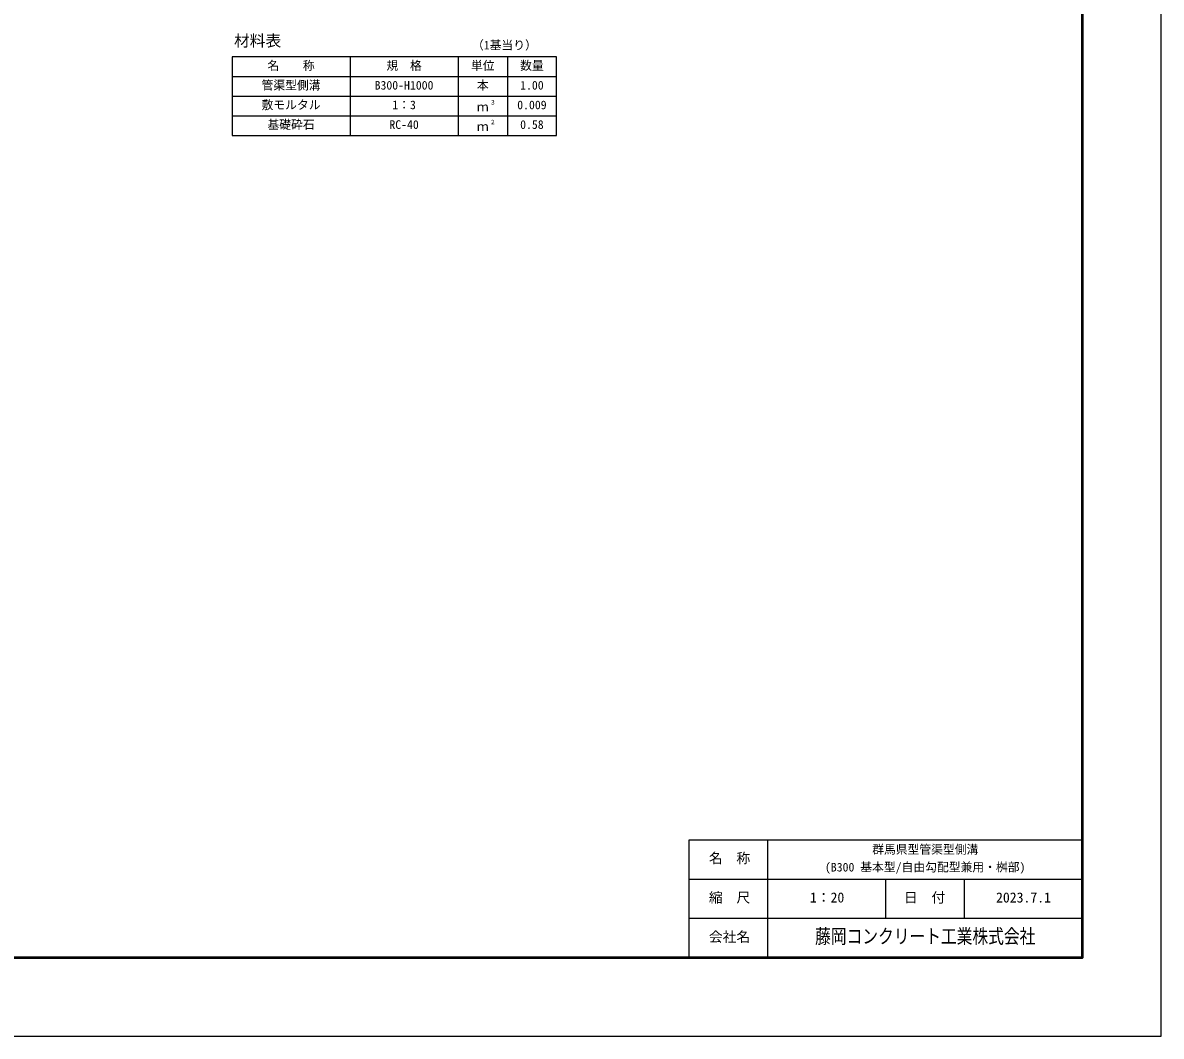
# Model space of a CAD drawing. Units: millimetres, scale not verified. Extents: x -12600 to 12600, y -5940 to 5940.
# Drawn here: x 6811 to 12600, y -5940 to -783 of the extents above; entities that cross this region are included whole.
import ezdxf
from ezdxf.enums import TextEntityAlignment as Align

# ---------------------------------------------------------------- set-up
doc = ezdxf.new("R2010")
doc.units = ezdxf.units.MM
doc.header["$LTSCALE"] = 40
for name, color, linetype, lineweight in [('0-1_Defpoints', 5, 'Continuous', 25), ('0-3_HYO', 3, 'Continuous', 25), ('0-4_HYO2', 4, 'Continuous', 25), ('0-7_TXT', 7, 'Continuous', 25), ('0-8_WAKU', 3, 'Continuous', 25), ('0-9_WAKU-LINE', 7, 'Continuous', 25)]:
    doc.layers.add(name, color=color, linetype=linetype, lineweight=lineweight)
doc.layers.add('0-A_WAKU-TXT', color=7, linetype='Continuous')
doc.styles.add('ＭＳ ゴシック', font='')
doc.styles.get('ＭＳ ゴシック').set_extended_font_data('MS Gothic')

msp = doc.modelspace()

# ---------------------------------------------------------------- linework, layer by layer
at = {"layer": '0-1_Defpoints'}
msp.add_lwpolyline([(-4200, -5940), (12600, -5940), (12600, 5940), (-4200, 5940)], close=True, dxfattribs=at)
at = {"layer": '0-3_HYO'}
for p, q in [((8475, -956.64), (8475, -1356.64)), ((9025, -956.64), (9025, -1356.64)), ((9275, -956.64), (9275, -1356.64)), ((7875, -1056.64), (9525, -1056.64))]:
    msp.add_line(p, q, dxfattribs=at)
msp.add_lwpolyline([(7875, -1356.64), (9525, -1356.64), (9525, -956.64), (7875, -956.64)], close=True, dxfattribs=at)
at = {"layer": '0-4_HYO2'}
for p, q in [((7875, -1156.64), (9525, -1156.64)), ((7875, -1256.64), (9525, -1256.64))]:
    msp.add_line(p, q, dxfattribs=at)
at = {"layer": '0-8_WAKU'}
for p, q in [((10200, -4940), (12200, -4940)), ((10200, -5540), (10200, -4940))]:
    msp.add_line(p, q, dxfattribs=at)
at = {"layer": '0-8_WAKU', "lineweight": 50}
msp.add_lwpolyline([(-3800, -5540), (12200, -5540), (12200, 5540), (-3800, 5540)], close=True, dxfattribs=at)
at = {"layer": '0-9_WAKU-LINE'}
for p, q in [((10600, -5540), (10600, -4940)), ((10200, -5140), (12200, -5140)), ((11200, -5340), (11200, -5140)), ((11600, -5340), (11600, -5140)), ((10200, -5340), (12200, -5340))]:
    msp.add_line(p, q, dxfattribs=at)

# ---------------------------------------------------------------- texts
at = {"layer": '0-7_TXT', "style": 'ＭＳ ゴシック'}
for s, height, p in [('材料表', 58.65, (7885, -921.64)), ('（1基当り）', 43.99, (9095, -932.64)), ('名\u3000\u3000称', 43.99, (8055, -1036.64)), ('規\u3000格', 43.99, (8660, -1036.64)), ('単位', 43.99, (9090, -1036.64)), ('数量', 43.99, (9340, -1036.64)), ('管渠型側溝', 43.99, (8025, -1136.64)), ('B300-H1000', 43.99, (8600, -1136.64)), ('本', 43.99, (9120, -1136.64)), ('1.00', 43.99, (9340, -1136.64)), ('敷モルタル', 43.99, (8025, -1236.64)), ('1：3', 43.99, (8690, -1236.64)), ('ｍ', 43.99, (9120, -1246.64)), ('３', 21.99, (9185.54, -1206.27)), ('0.009', 43.99, (9325, -1236.64)), ('基礎砕石', 43.99, (8055, -1336.64)), ('RC-40', 43.99, (8675, -1336.64)), ('ｍ', 43.99, (9120, -1346.64)), ('２', 21.99, (9185.54, -1306.27)), ('0.58', 43.99, (9340, -1336.64))]:
    msp.add_text(s, height=height, dxfattribs=at).set_placement(p, align=Align.BOTTOM_LEFT)
at = {"layer": '0-A_WAKU-TXT', "style": 'ＭＳ ゴシック'}
for s, height, p in [('群馬県型管渠型側溝', 43.99, (11130, -5025)), ('名\u3000称', 51.32, (10299.9, -5075)), ('(B300 基本型/自由勾配型兼用・桝部)', 43.99, (10890, -5115)), ('縮\u3000尺', 51.32, (10299.9, -5275)), ('1：20', 51.32, (10813.5, -5275)), ('日\u3000付', 51.32, (11291.89, -5275)), ('2023.7.1', 51.32, (11760, -5275)), ('会社名', 51.32, (10299.9, -5475))]:
    msp.add_text(s, height=height, dxfattribs=at).set_placement(p, align=Align.BOTTOM_LEFT)
at = {"layer": '0-A_WAKU-TXT', "style": 'ＭＳ ゴシック', "width": 0.8}
msp.add_text('藤岡コンクリート工業株式会社', height=73.31, dxfattribs=at).set_placement((10840, -5490), align=Align.BOTTOM_LEFT)

doc.saveas('drawing.dxf')
